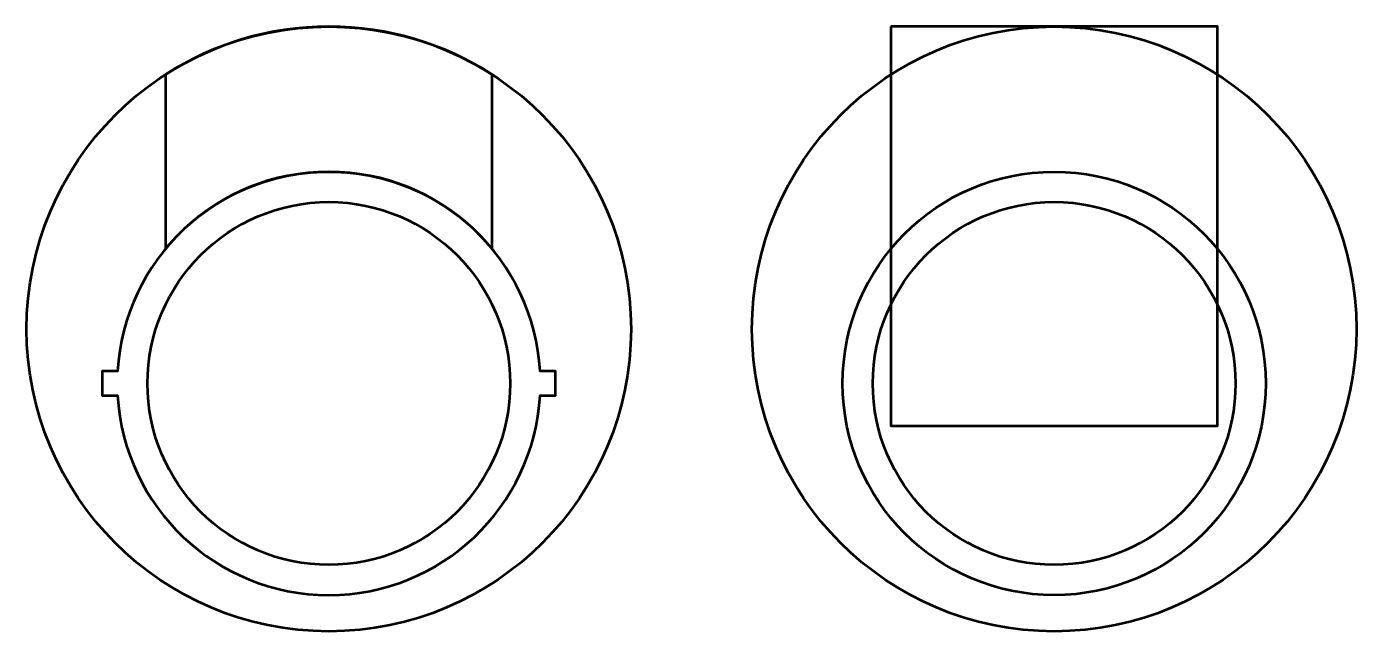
# Model space of a CAD drawing. Header units: centimetres. Extents: x -40.4 to 36.1, y -33 to 28.7.
# Drawn here: x -2.5 to 8.5, y 5 to 10 of the extents above; entities that cross this region are included whole.
import ezdxf

# ---------------------------------------------------------------- set-up
doc = ezdxf.new("R2010")
doc.units = ezdxf.units.CM
doc.header["$MEASUREMENT"] = 0
doc.layers.add('Layer 1', color=7, linetype='Continuous')

msp = doc.modelspace()

# ---------------------------------------------------------------- linework, layer by layer
at = {"layer": 'Layer 1', "lineweight": 53}
for centre, major_axis in [((0.00001, 7.49999), (0, 2.50001)), ((6.00001, 7.49999), (0, 2.50001)), ((6.00001, 7.04999), (0, 1.75001)), ((0, 7.05), (0, 1.5)), ((6, 7.05), (0, 1.5))]:
    msp.add_ellipse(centre, major_axis=major_axis, ratio=1, dxfattribs=at)
for points, knots in [([(0, 10), (0.49726, 10), (0.9606, 9.85479), (1.34997, 9.6045), (1.34997, 9.6045), (1.34997, 9.6045), (1.34997, 8.16366), (1.34997, 8.16366), (1.34997, 8.16366), (1.02899, 8.55231), (0.54342, 8.8), (0, 8.8), (0, 8.8), (-0.54346, 8.8), (-1.02905, 8.55228), (-1.35003, 8.16359), (-1.35003, 8.16359), (-1.35003, 8.16359), (-1.35003, 9.60446), (-1.35003, 9.60446), (-1.35003, 9.60446), (-0.96065, 9.85477), (-0.49729, 10), (0, 10)], [0, 0, 0, 0, 0.14285714, 0.14285714, 0.14285714, 0.14285714, 0.28571429, 0.28571429, 0.28571429, 0.28571429, 0.42857143, 0.42857143, 0.42857143, 0.42857143, 0.57142857, 0.57142857, 0.57142857, 0.57142857, 0.71428571, 0.71428571, 0.71428571, 0.71428571, 1, 1, 1, 1]), ([(4.64997, 10), (4.64997, 10), (7.34997, 10), (7.34997, 10), (7.34997, 10), (7.34997, 10), (7.34997, 6.7), (7.34997, 6.7), (7.34997, 6.7), (7.34997, 6.7), (4.64997, 6.7), (4.64997, 6.7), (4.64997, 6.7), (4.64997, 6.7), (4.64997, 10), (4.64997, 10)], [0, 0, 0, 0, 0.2, 0.2, 0.2, 0.2, 0.4, 0.4, 0.4, 0.4, 0.6, 0.6, 0.6, 0.6, 1, 1, 1, 1]), ([(0, 8.8), (0.93293, 8.8), (1.69525, 8.06996), (1.74709, 7.15), (1.74709, 7.15), (1.74709, 7.15), (1.875, 7.15), (1.875, 7.15), (1.875, 7.15), (1.875, 7.15), (1.875, 6.95), (1.875, 6.95), (1.875, 6.95), (1.875, 6.95), (1.74709, 6.95), (1.74709, 6.95), (1.74709, 6.95), (1.69525, 6.03004), (0.93293, 5.3), (0, 5.3), (0, 5.3), (-0.93293, 5.3), (-1.69525, 6.03004), (-1.74709, 6.95), (-1.74709, 6.95), (-1.74709, 6.95), (-1.875, 6.95), (-1.875, 6.95), (-1.875, 6.95), (-1.875, 6.95), (-1.875, 7.15), (-1.875, 7.15), (-1.875, 7.15), (-1.875, 7.15), (-1.74709, 7.15), (-1.74709, 7.15), (-1.74709, 7.15), (-1.69525, 8.06996), (-0.93293, 8.8), (0, 8.8)], [0, 0, 0, 0, 0.09090909, 0.09090909, 0.09090909, 0.09090909, 0.18181818, 0.18181818, 0.18181818, 0.18181818, 0.27272727, 0.27272727, 0.27272727, 0.27272727, 0.36363636, 0.36363636, 0.36363636, 0.36363636, 0.45454545, 0.45454545, 0.45454545, 0.45454545, 0.54545455, 0.54545455, 0.54545455, 0.54545455, 0.63636364, 0.63636364, 0.63636364, 0.63636364, 0.72727273, 0.72727273, 0.72727273, 0.72727273, 0.81818182, 0.81818182, 0.81818182, 0.81818182, 1, 1, 1, 1])]:
    msp.add_open_spline(points, degree=3, knots=knots, dxfattribs=at)

doc.saveas('drawing.dxf')
